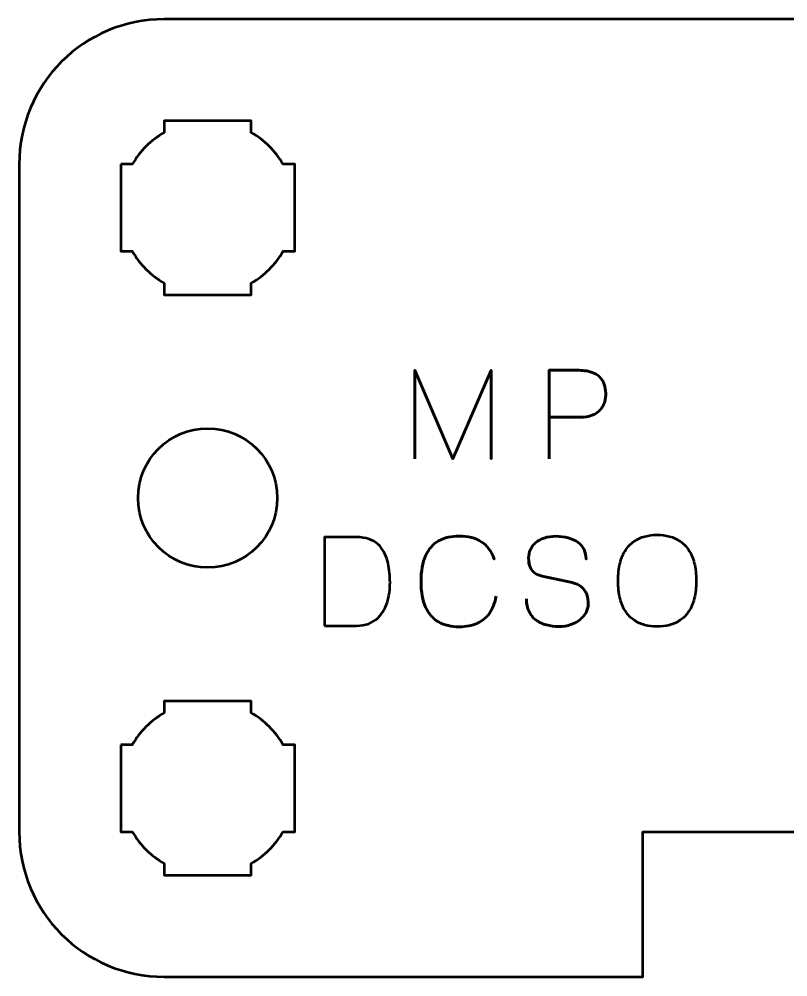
# Model space of a CAD drawing. Header units: centimetres. Extents: x -28.1 to 7.2, y -16.5 to -13.2.
# Drawn here: x -28.15 to -25.5, y -16.5 to -13.2 of the extents above; entities that cross this region are included whole.
import ezdxf

# ---------------------------------------------------------------- set-up
doc = ezdxf.new("R2010")
doc.units = ezdxf.units.CM
doc.header["$MEASUREMENT"] = 0
doc.layers.add('Layer 1', color=7, linetype='Continuous')

msp = doc.modelspace()

# ---------------------------------------------------------------- linework, layer by layer
at = {"layer": 'Layer 1', "lineweight": 53}
msp.add_ellipse((-27.5, -14.85), major_axis=(0, 0.24), ratio=1, dxfattribs=at)
for points, knots in [([(-28.15, -16), (-28.15, -16), (-28.15, -13.7), (-28.15, -13.7), (-28.15, -13.7), (-28.15, -13.42391), (-27.92609, -13.2), (-27.65, -13.2), (-27.65, -13.2), (-27.65, -13.2), (-23.35, -13.2), (-23.35, -13.2), (-23.35, -13.2), (-23.07391, -13.2), (-22.85, -13.42391), (-22.85, -13.7), (-22.85, -13.7), (-22.85, -13.7), (-22.85, -16), (-22.85, -16), (-22.85, -16), (-22.85, -16.27609), (-23.07391, -16.5), (-23.35, -16.5), (-23.35, -16.5), (-23.35, -16.5), (-24.99999, -16.49999), (-24.99999, -16.49999), (-24.99999, -16.49999), (-24.99999, -16.49999), (-24.99999, -16), (-24.99999, -16), (-24.99999, -16), (-24.99999, -16), (-25.99999, -16), (-25.99999, -16), (-25.99999, -16), (-25.99999, -16), (-25.99999, -16.49999), (-25.99999, -16.49999), (-25.99999, -16.49999), (-25.99999, -16.49999), (-27.65, -16.5), (-27.65, -16.5), (-27.65, -16.5), (-27.92609, -16.5), (-28.15, -16.27609), (-28.15, -16)], [0, 0, 0, 0, 0.0833333, 0.0833333, 0.0833333, 0.0833333, 0.1666667, 0.1666667, 0.1666667, 0.1666667, 0.25, 0.25, 0.25, 0.25, 0.3333333, 0.3333333, 0.3333333, 0.3333333, 0.4166667, 0.4166667, 0.4166667, 0.4166667, 0.5, 0.5, 0.5, 0.5, 0.5833333, 0.5833333, 0.5833333, 0.5833333, 0.6666667, 0.6666667, 0.6666667, 0.6666667, 0.75, 0.75, 0.75, 0.75, 0.8333333, 0.8333333, 0.8333333, 0.8333333, 0.9166667, 0.9166667, 0.9166667, 0.9166667, 1, 1, 1, 1]), ([(-27.8, -13.7), (-27.8, -13.7), (-27.75985, -13.7), (-27.75985, -13.7), (-27.75985, -13.7), (-27.7335, -13.65447), (-27.69553, -13.6165), (-27.65, -13.59015), (-27.65, -13.59015), (-27.65, -13.59015), (-27.65, -13.55), (-27.65, -13.55), (-27.65, -13.55), (-27.65, -13.55), (-27.5, -13.55), (-27.5, -13.55), (-27.5, -13.55), (-27.5, -13.55), (-27.35, -13.55), (-27.35, -13.55), (-27.35, -13.55), (-27.35, -13.55), (-27.35, -13.59015), (-27.35, -13.59015), (-27.35, -13.59015), (-27.30447, -13.6165), (-27.2665, -13.65447), (-27.24015, -13.7), (-27.24015, -13.7), (-27.24015, -13.7), (-27.2, -13.7), (-27.2, -13.7), (-27.2, -13.7), (-27.2, -13.7), (-27.2, -13.85), (-27.2, -13.85), (-27.2, -13.85), (-27.2, -13.85), (-27.2, -14), (-27.2, -14), (-27.2, -14), (-27.2, -14), (-27.24015, -14), (-27.24015, -14), (-27.24015, -14), (-27.2665, -14.04553), (-27.30447, -14.0835), (-27.35, -14.10985), (-27.35, -14.10985), (-27.35, -14.10985), (-27.35, -14.15), (-27.35, -14.15), (-27.35, -14.15), (-27.35, -14.15), (-27.5, -14.15), (-27.5, -14.15), (-27.5, -14.15), (-27.5, -14.15), (-27.65, -14.15), (-27.65, -14.15), (-27.65, -14.15), (-27.65, -14.15), (-27.65, -14.10985), (-27.65, -14.10985), (-27.65, -14.10985), (-27.69553, -14.0835), (-27.7335, -14.04553), (-27.75985, -14), (-27.75985, -14), (-27.75985, -14), (-27.8, -14), (-27.8, -14), (-27.8, -14), (-27.8, -14), (-27.8, -13.85), (-27.8, -13.85), (-27.8, -13.85), (-27.8, -13.85), (-27.8, -13.7), (-27.8, -13.7)], [0, 0, 0, 0, 0.05, 0.05, 0.05, 0.05, 0.1, 0.1, 0.1, 0.1, 0.15, 0.15, 0.15, 0.15, 0.2, 0.2, 0.2, 0.2, 0.25, 0.25, 0.25, 0.25, 0.3, 0.3, 0.3, 0.3, 0.35, 0.35, 0.35, 0.35, 0.4, 0.4, 0.4, 0.4, 0.45, 0.45, 0.45, 0.45, 0.5, 0.5, 0.5, 0.5, 0.55, 0.55, 0.55, 0.55, 0.6, 0.6, 0.6, 0.6, 0.65, 0.65, 0.65, 0.65, 0.7, 0.7, 0.7, 0.7, 0.75, 0.75, 0.75, 0.75, 0.8, 0.8, 0.8, 0.8, 0.85, 0.85, 0.85, 0.85, 0.9, 0.9, 0.9, 0.9, 0.95, 0.95, 0.95, 0.95, 1, 1, 1, 1]), ([(-27.8, -15.7), (-27.8, -15.7), (-27.75985, -15.7), (-27.75985, -15.7), (-27.75985, -15.7), (-27.7335, -15.65447), (-27.69553, -15.6165), (-27.65, -15.59015), (-27.65, -15.59015), (-27.65, -15.59015), (-27.65, -15.55), (-27.65, -15.55), (-27.65, -15.55), (-27.65, -15.55), (-27.5, -15.55), (-27.5, -15.55), (-27.5, -15.55), (-27.5, -15.55), (-27.35, -15.55), (-27.35, -15.55), (-27.35, -15.55), (-27.35, -15.55), (-27.35, -15.59015), (-27.35, -15.59015), (-27.35, -15.59015), (-27.30447, -15.6165), (-27.2665, -15.65447), (-27.24015, -15.7), (-27.24015, -15.7), (-27.24015, -15.7), (-27.2, -15.7), (-27.2, -15.7), (-27.2, -15.7), (-27.2, -15.7), (-27.2, -15.85), (-27.2, -15.85), (-27.2, -15.85), (-27.2, -15.85), (-27.2, -16), (-27.2, -16), (-27.2, -16), (-27.2, -16), (-27.24015, -16), (-27.24015, -16), (-27.24015, -16), (-27.2665, -16.04553), (-27.30447, -16.0835), (-27.35, -16.10985), (-27.35, -16.10985), (-27.35, -16.10985), (-27.35, -16.15), (-27.35, -16.15), (-27.35, -16.15), (-27.35, -16.15), (-27.5, -16.15), (-27.5, -16.15), (-27.5, -16.15), (-27.5, -16.15), (-27.65, -16.15), (-27.65, -16.15), (-27.65, -16.15), (-27.65, -16.15), (-27.65, -16.10985), (-27.65, -16.10985), (-27.65, -16.10985), (-27.69553, -16.0835), (-27.7335, -16.04553), (-27.75985, -16), (-27.75985, -16), (-27.75985, -16), (-27.8, -16), (-27.8, -16), (-27.8, -16), (-27.8, -16), (-27.8, -15.85), (-27.8, -15.85), (-27.8, -15.85), (-27.8, -15.85), (-27.8, -15.7), (-27.8, -15.7)], [0, 0, 0, 0, 0.05, 0.05, 0.05, 0.05, 0.1, 0.1, 0.1, 0.1, 0.15, 0.15, 0.15, 0.15, 0.2, 0.2, 0.2, 0.2, 0.25, 0.25, 0.25, 0.25, 0.3, 0.3, 0.3, 0.3, 0.35, 0.35, 0.35, 0.35, 0.4, 0.4, 0.4, 0.4, 0.45, 0.45, 0.45, 0.45, 0.5, 0.5, 0.5, 0.5, 0.55, 0.55, 0.55, 0.55, 0.6, 0.6, 0.6, 0.6, 0.65, 0.65, 0.65, 0.65, 0.7, 0.7, 0.7, 0.7, 0.75, 0.75, 0.75, 0.75, 0.8, 0.8, 0.8, 0.8, 0.85, 0.85, 0.85, 0.85, 0.9, 0.9, 0.9, 0.9, 0.95, 0.95, 0.95, 0.95, 1, 1, 1, 1])]:
    msp.add_open_spline(points, degree=3, knots=knots, dxfattribs=at)
at = {"layer": 'Layer 1', "color": 5, "lineweight": 53}
for points, knots in [([(-26.78596, -14.71494), (-26.78596, -14.71494), (-26.78596, -14.40972), (-26.78596, -14.40972), (-26.78596, -14.40972), (-26.78596, -14.40972), (-26.65473, -14.71494), (-26.65473, -14.71494), (-26.65473, -14.71494), (-26.65473, -14.71494), (-26.52307, -14.40972), (-26.52307, -14.40972), (-26.52307, -14.40972), (-26.52307, -14.40972), (-26.52307, -14.71494), (-26.52307, -14.71494), (-26.52307, -14.71494), (-26.52307, -14.71494), (-26.52307, -14.40972), (-26.52307, -14.40972), (-26.52307, -14.40972), (-26.52307, -14.40972), (-26.65473, -14.71494), (-26.65473, -14.71494), (-26.65473, -14.71494), (-26.65473, -14.71494), (-26.78596, -14.40972), (-26.78596, -14.40972), (-26.78596, -14.40972), (-26.78596, -14.40972), (-26.78596, -14.71494), (-26.78596, -14.71494)], [0, 0, 0, 0, 0.125, 0.125, 0.125, 0.125, 0.25, 0.25, 0.25, 0.25, 0.375, 0.375, 0.375, 0.375, 0.5, 0.5, 0.5, 0.5, 0.625, 0.625, 0.625, 0.625, 0.75, 0.75, 0.75, 0.75, 0.875, 0.875, 0.875, 0.875, 1, 1, 1, 1]), ([(-26.32326, -14.71494), (-26.32326, -14.71494), (-26.32326, -14.40972), (-26.32326, -14.40972), (-26.32326, -14.40972), (-26.32326, -14.40972), (-26.22589, -14.40972), (-26.22589, -14.40972), (-26.22589, -14.40972), (-26.20642, -14.40979), (-26.19041, -14.41198), (-26.17778, -14.41621), (-26.17778, -14.41621), (-26.16522, -14.42037), (-26.15534, -14.42616), (-26.14821, -14.4335), (-26.14821, -14.4335), (-26.14109, -14.44076), (-26.13601, -14.44909), (-26.1329, -14.45847), (-26.1329, -14.45847), (-26.12987, -14.46786), (-26.12811, -14.47766), (-26.12768, -14.48804), (-26.12768, -14.48804), (-26.12719, -14.49841), (-26.12839, -14.50857), (-26.13121, -14.51844), (-26.13121, -14.51844), (-26.1341, -14.52832), (-26.13897, -14.53728), (-26.14596, -14.54533), (-26.14596, -14.54533), (-26.15287, -14.55337), (-26.16225, -14.55979), (-26.17404, -14.56452), (-26.17404, -14.56452), (-26.18582, -14.56931), (-26.20042, -14.57171), (-26.21785, -14.57185), (-26.21785, -14.57185), (-26.21785, -14.57185), (-26.32326, -14.57185), (-26.32326, -14.57185), (-26.32326, -14.57185), (-26.32326, -14.57185), (-26.21785, -14.57185), (-26.21785, -14.57185), (-26.21785, -14.57185), (-26.20078, -14.57171), (-26.18631, -14.56931), (-26.1746, -14.56452), (-26.1746, -14.56452), (-26.16282, -14.55979), (-26.15343, -14.55337), (-26.14638, -14.54533), (-26.14638, -14.54533), (-26.13939, -14.53728), (-26.13438, -14.52832), (-26.13142, -14.51844), (-26.13142, -14.51844), (-26.12846, -14.50857), (-26.12719, -14.49841), (-26.12768, -14.48804), (-26.12768, -14.48804), (-26.12811, -14.47766), (-26.12987, -14.46786), (-26.13304, -14.45847), (-26.13304, -14.45847), (-26.13615, -14.44909), (-26.14137, -14.44076), (-26.1485, -14.4335), (-26.1485, -14.4335), (-26.15569, -14.42616), (-26.16557, -14.42037), (-26.17813, -14.41621), (-26.17813, -14.41621), (-26.19076, -14.41198), (-26.20663, -14.40979), (-26.22589, -14.40972), (-26.22589, -14.40972), (-26.22589, -14.40972), (-26.32326, -14.40972), (-26.32326, -14.40972), (-26.32326, -14.40972), (-26.32326, -14.40972), (-26.32326, -14.71494), (-26.32326, -14.71494)], [0, 0, 0, 0, 0.0454545, 0.0454545, 0.0454545, 0.0454545, 0.0909091, 0.0909091, 0.0909091, 0.0909091, 0.1363636, 0.1363636, 0.1363636, 0.1363636, 0.1818182, 0.1818182, 0.1818182, 0.1818182, 0.2272727, 0.2272727, 0.2272727, 0.2272727, 0.2727273, 0.2727273, 0.2727273, 0.2727273, 0.3181818, 0.3181818, 0.3181818, 0.3181818, 0.3636364, 0.3636364, 0.3636364, 0.3636364, 0.4090909, 0.4090909, 0.4090909, 0.4090909, 0.4545455, 0.4545455, 0.4545455, 0.4545455, 0.5, 0.5, 0.5, 0.5, 0.5454545, 0.5454545, 0.5454545, 0.5454545, 0.5909091, 0.5909091, 0.5909091, 0.5909091, 0.6363636, 0.6363636, 0.6363636, 0.6363636, 0.6818182, 0.6818182, 0.6818182, 0.6818182, 0.7272727, 0.7272727, 0.7272727, 0.7272727, 0.7727273, 0.7727273, 0.7727273, 0.7727273, 0.8181818, 0.8181818, 0.8181818, 0.8181818, 0.8636364, 0.8636364, 0.8636364, 0.8636364, 0.9090909, 0.9090909, 0.9090909, 0.9090909, 0.9545455, 0.9545455, 0.9545455, 0.9545455, 1, 1, 1, 1]), ([(-26.50551, -15.1878), (-26.51003, -15.212), (-26.51793, -15.23197), (-26.52901, -15.24763), (-26.52901, -15.24763), (-26.54015, -15.26323), (-26.55441, -15.2748), (-26.57176, -15.28235), (-26.57176, -15.28235), (-26.58905, -15.2899), (-26.60937, -15.29371), (-26.63251, -15.29364), (-26.63251, -15.29364), (-26.66066, -15.29371), (-26.68458, -15.28827), (-26.7042, -15.2772), (-26.7042, -15.2772), (-26.72381, -15.26619), (-26.73877, -15.24919), (-26.74907, -15.22612), (-26.74907, -15.22612), (-26.75937, -15.20304), (-26.76452, -15.17348), (-26.76459, -15.13743), (-26.76459, -15.13743), (-26.76452, -15.10152), (-26.75937, -15.07202), (-26.74907, -15.04895), (-26.74907, -15.04895), (-26.73877, -15.02588), (-26.72381, -15.00881), (-26.7042, -14.99773), (-26.7042, -14.99773), (-26.68458, -14.98665), (-26.66066, -14.98115), (-26.63251, -14.98122), (-26.63251, -14.98122), (-26.60238, -14.98115), (-26.57713, -14.98757), (-26.55681, -15.00048), (-26.55681, -15.00048), (-26.53656, -15.01339), (-26.52167, -15.03336), (-26.51229, -15.06038), (-26.51229, -15.06038), (-26.52167, -15.03336), (-26.53656, -15.01339), (-26.55681, -15.00048), (-26.55681, -15.00048), (-26.57713, -14.98757), (-26.60238, -14.98115), (-26.63251, -14.98122), (-26.63251, -14.98122), (-26.66066, -14.98115), (-26.68458, -14.98665), (-26.7042, -14.99773), (-26.7042, -14.99773), (-26.72381, -15.00881), (-26.73877, -15.02588), (-26.74907, -15.04895), (-26.74907, -15.04895), (-26.75937, -15.07202), (-26.76452, -15.10152), (-26.76459, -15.13743), (-26.76459, -15.13743), (-26.76452, -15.17348), (-26.75937, -15.20304), (-26.74907, -15.22612), (-26.74907, -15.22612), (-26.73877, -15.24919), (-26.72381, -15.26619), (-26.7042, -15.2772), (-26.7042, -15.2772), (-26.68458, -15.28827), (-26.66066, -15.29371), (-26.63251, -15.29364), (-26.63251, -15.29364), (-26.60937, -15.29371), (-26.58905, -15.2899), (-26.57176, -15.28235), (-26.57176, -15.28235), (-26.55441, -15.2748), (-26.54015, -15.26323), (-26.52901, -15.24763), (-26.52901, -15.24763), (-26.51793, -15.23197), (-26.51003, -15.212), (-26.50551, -15.1878)], [0, 0, 0, 0, 0.0454545, 0.0454545, 0.0454545, 0.0454545, 0.0909091, 0.0909091, 0.0909091, 0.0909091, 0.1363636, 0.1363636, 0.1363636, 0.1363636, 0.1818182, 0.1818182, 0.1818182, 0.1818182, 0.2272727, 0.2272727, 0.2272727, 0.2272727, 0.2727273, 0.2727273, 0.2727273, 0.2727273, 0.3181818, 0.3181818, 0.3181818, 0.3181818, 0.3636364, 0.3636364, 0.3636364, 0.3636364, 0.4090909, 0.4090909, 0.4090909, 0.4090909, 0.4545455, 0.4545455, 0.4545455, 0.4545455, 0.5, 0.5, 0.5, 0.5, 0.5454545, 0.5454545, 0.5454545, 0.5454545, 0.5909091, 0.5909091, 0.5909091, 0.5909091, 0.6363636, 0.6363636, 0.6363636, 0.6363636, 0.6818182, 0.6818182, 0.6818182, 0.6818182, 0.7272727, 0.7272727, 0.7272727, 0.7272727, 0.7727273, 0.7727273, 0.7727273, 0.7727273, 0.8181818, 0.8181818, 0.8181818, 0.8181818, 0.8636364, 0.8636364, 0.8636364, 0.8636364, 0.9090909, 0.9090909, 0.9090909, 0.9090909, 0.9545455, 0.9545455, 0.9545455, 0.9545455, 1, 1, 1, 1]), ([(-25.95052, -15.29279), (-25.93563, -15.29286), (-25.92152, -15.2911), (-25.90805, -15.28764), (-25.90805, -15.28764), (-25.89464, -15.28411), (-25.88237, -15.27861), (-25.87115, -15.27099), (-25.87115, -15.27099), (-25.85993, -15.26344), (-25.85019, -15.25349), (-25.84194, -15.24121), (-25.84194, -15.24121), (-25.83368, -15.22894), (-25.82733, -15.21405), (-25.82282, -15.19655), (-25.82282, -15.19655), (-25.81823, -15.17906), (-25.81597, -15.15866), (-25.8159, -15.13531), (-25.8159, -15.13531), (-25.81597, -15.11196), (-25.81823, -15.09157), (-25.82282, -15.074), (-25.82282, -15.074), (-25.82733, -15.05643), (-25.83368, -15.04147), (-25.84194, -15.02913), (-25.84194, -15.02913), (-25.85019, -15.01678), (-25.85993, -15.00676), (-25.87115, -14.99907), (-25.87115, -14.99907), (-25.88237, -14.99138), (-25.89464, -14.98581), (-25.90805, -14.98221), (-25.90805, -14.98221), (-25.92152, -14.97868), (-25.93563, -14.97692), (-25.95052, -14.97699), (-25.95052, -14.97699), (-25.96541, -14.97692), (-25.97952, -14.97868), (-25.993, -14.98221), (-25.993, -14.98221), (-26.0064, -14.98581), (-26.01868, -14.99138), (-26.0299, -14.99907), (-26.0299, -14.99907), (-26.04111, -15.00676), (-26.05085, -15.01678), (-26.05911, -15.02913), (-26.05911, -15.02913), (-26.06736, -15.04147), (-26.07371, -15.05643), (-26.07823, -15.074), (-26.07823, -15.074), (-26.08281, -15.09157), (-26.08507, -15.11196), (-26.08514, -15.13531), (-26.08514, -15.13531), (-26.08507, -15.15866), (-26.08281, -15.17906), (-26.07823, -15.19655), (-26.07823, -15.19655), (-26.07371, -15.21405), (-26.06736, -15.22894), (-26.05911, -15.24121), (-26.05911, -15.24121), (-26.05085, -15.25349), (-26.04111, -15.26344), (-26.0299, -15.27099), (-26.0299, -15.27099), (-26.01868, -15.27861), (-26.0064, -15.28411), (-25.993, -15.28764), (-25.993, -15.28764), (-25.97952, -15.2911), (-25.96541, -15.29286), (-25.95052, -15.29279)], [0, 0, 0, 0, 0.05, 0.05, 0.05, 0.05, 0.1, 0.1, 0.1, 0.1, 0.15, 0.15, 0.15, 0.15, 0.2, 0.2, 0.2, 0.2, 0.25, 0.25, 0.25, 0.25, 0.3, 0.3, 0.3, 0.3, 0.35, 0.35, 0.35, 0.35, 0.4, 0.4, 0.4, 0.4, 0.45, 0.45, 0.45, 0.45, 0.5, 0.5, 0.5, 0.5, 0.55, 0.55, 0.55, 0.55, 0.6, 0.6, 0.6, 0.6, 0.65, 0.65, 0.65, 0.65, 0.7, 0.7, 0.7, 0.7, 0.75, 0.75, 0.75, 0.75, 0.8, 0.8, 0.8, 0.8, 0.85, 0.85, 0.85, 0.85, 0.9, 0.9, 0.9, 0.9, 0.95, 0.95, 0.95, 0.95, 1, 1, 1, 1]), ([(-25.95052, -15.29279), (-25.93563, -15.29286), (-25.92152, -15.2911), (-25.90805, -15.28764), (-25.90805, -15.28764), (-25.89464, -15.28411), (-25.88237, -15.27861), (-25.87115, -15.27099), (-25.87115, -15.27099), (-25.85993, -15.26344), (-25.85019, -15.25349), (-25.84194, -15.24121), (-25.84194, -15.24121), (-25.83368, -15.22894), (-25.82733, -15.21405), (-25.82282, -15.19655), (-25.82282, -15.19655), (-25.81823, -15.17906), (-25.81597, -15.15866), (-25.8159, -15.13531), (-25.8159, -15.13531), (-25.81597, -15.11196), (-25.81823, -15.09157), (-25.82282, -15.074), (-25.82282, -15.074), (-25.82733, -15.05643), (-25.83368, -15.04147), (-25.84194, -15.02913), (-25.84194, -15.02913), (-25.85019, -15.01678), (-25.85993, -15.00676), (-25.87115, -14.99907), (-25.87115, -14.99907), (-25.88237, -14.99138), (-25.89464, -14.98581), (-25.90805, -14.98221), (-25.90805, -14.98221), (-25.92152, -14.97868), (-25.93563, -14.97692), (-25.95052, -14.97699), (-25.95052, -14.97699), (-25.96541, -14.97692), (-25.97952, -14.97868), (-25.993, -14.98221), (-25.993, -14.98221), (-26.0064, -14.98581), (-26.01868, -14.99138), (-26.0299, -14.99907), (-26.0299, -14.99907), (-26.04111, -15.00676), (-26.05085, -15.01678), (-26.05911, -15.02913), (-26.05911, -15.02913), (-26.06736, -15.04147), (-26.07371, -15.05643), (-26.07823, -15.074), (-26.07823, -15.074), (-26.08281, -15.09157), (-26.08507, -15.11196), (-26.08514, -15.13531), (-26.08514, -15.13531), (-26.08507, -15.15866), (-26.08281, -15.17906), (-26.07823, -15.19655), (-26.07823, -15.19655), (-26.07371, -15.21405), (-26.06736, -15.22894), (-26.05911, -15.24121), (-26.05911, -15.24121), (-26.05085, -15.25349), (-26.04111, -15.26344), (-26.0299, -15.27099), (-26.0299, -15.27099), (-26.01868, -15.27861), (-26.0064, -15.28411), (-25.993, -15.28764), (-25.993, -15.28764), (-25.97952, -15.2911), (-25.96541, -15.29286), (-25.95052, -15.29279)], [0, 0, 0, 0, 0.05, 0.05, 0.05, 0.05, 0.1, 0.1, 0.1, 0.1, 0.15, 0.15, 0.15, 0.15, 0.2, 0.2, 0.2, 0.2, 0.25, 0.25, 0.25, 0.25, 0.3, 0.3, 0.3, 0.3, 0.35, 0.35, 0.35, 0.35, 0.4, 0.4, 0.4, 0.4, 0.45, 0.45, 0.45, 0.45, 0.5, 0.5, 0.5, 0.5, 0.55, 0.55, 0.55, 0.55, 0.6, 0.6, 0.6, 0.6, 0.65, 0.65, 0.65, 0.65, 0.7, 0.7, 0.7, 0.7, 0.75, 0.75, 0.75, 0.75, 0.8, 0.8, 0.8, 0.8, 0.85, 0.85, 0.85, 0.85, 0.9, 0.9, 0.9, 0.9, 0.95, 0.95, 0.95, 0.95, 1, 1, 1, 1]), ([(-27.09733, -15.29025), (-27.09733, -15.29025), (-27.09733, -14.98503), (-27.09733, -14.98503), (-27.09733, -14.98503), (-27.09733, -14.98503), (-26.98726, -14.98503), (-26.98726, -14.98503), (-26.98726, -14.98503), (-26.97054, -14.9851), (-26.95608, -14.98729), (-26.94387, -14.99159), (-26.94387, -14.99159), (-26.93174, -14.99589), (-26.92144, -15.00182), (-26.91311, -15.0093), (-26.91311, -15.0093), (-26.90472, -15.01685), (-26.89794, -15.02553), (-26.89265, -15.03526), (-26.89265, -15.03526), (-26.88736, -15.04507), (-26.88327, -15.05551), (-26.88037, -15.06659), (-26.88037, -15.06659), (-26.87748, -15.0776), (-26.87544, -15.08882), (-26.87417, -15.10017), (-26.87417, -15.10017), (-26.8729, -15.11153), (-26.87205, -15.12254), (-26.8717, -15.13319), (-26.8717, -15.13319), (-26.8712, -15.14385), (-26.87155, -15.15507), (-26.87268, -15.16685), (-26.87268, -15.16685), (-26.87381, -15.17863), (-26.87593, -15.19041), (-26.8791, -15.20213), (-26.8791, -15.20213), (-26.88221, -15.21384), (-26.88665, -15.22499), (-26.89237, -15.2355), (-26.89237, -15.2355), (-26.89801, -15.24608), (-26.90521, -15.25547), (-26.91382, -15.26365), (-26.91382, -15.26365), (-26.9225, -15.27184), (-26.93287, -15.27833), (-26.945, -15.28305), (-26.945, -15.28305), (-26.95714, -15.28778), (-26.97125, -15.29018), (-26.98726, -15.29025), (-26.98726, -15.29025), (-26.98726, -15.29025), (-27.09733, -15.29025), (-27.09733, -15.29025)], [0, 0, 0, 0, 0.0666667, 0.0666667, 0.0666667, 0.0666667, 0.1333333, 0.1333333, 0.1333333, 0.1333333, 0.2, 0.2, 0.2, 0.2, 0.2666667, 0.2666667, 0.2666667, 0.2666667, 0.3333333, 0.3333333, 0.3333333, 0.3333333, 0.4, 0.4, 0.4, 0.4, 0.4666667, 0.4666667, 0.4666667, 0.4666667, 0.5333333, 0.5333333, 0.5333333, 0.5333333, 0.6, 0.6, 0.6, 0.6, 0.6666667, 0.6666667, 0.6666667, 0.6666667, 0.7333333, 0.7333333, 0.7333333, 0.7333333, 0.8, 0.8, 0.8, 0.8, 0.8666667, 0.8666667, 0.8666667, 0.8666667, 0.9333333, 0.9333333, 0.9333333, 0.9333333, 1, 1, 1, 1]), ([(-27.09733, -15.29025), (-27.09733, -15.29025), (-27.09733, -14.98503), (-27.09733, -14.98503), (-27.09733, -14.98503), (-27.09733, -14.98503), (-26.98726, -14.98503), (-26.98726, -14.98503), (-26.98726, -14.98503), (-26.97054, -14.9851), (-26.95608, -14.98729), (-26.94387, -14.99159), (-26.94387, -14.99159), (-26.93174, -14.99589), (-26.92144, -15.00182), (-26.91311, -15.0093), (-26.91311, -15.0093), (-26.90472, -15.01685), (-26.89794, -15.02553), (-26.89265, -15.03526), (-26.89265, -15.03526), (-26.88736, -15.04507), (-26.88327, -15.05551), (-26.88037, -15.06659), (-26.88037, -15.06659), (-26.87748, -15.0776), (-26.87544, -15.08882), (-26.87417, -15.10017), (-26.87417, -15.10017), (-26.8729, -15.11153), (-26.87205, -15.12254), (-26.8717, -15.13319), (-26.8717, -15.13319), (-26.8712, -15.14385), (-26.87155, -15.15507), (-26.87268, -15.16685), (-26.87268, -15.16685), (-26.87381, -15.17863), (-26.87593, -15.19041), (-26.8791, -15.20213), (-26.8791, -15.20213), (-26.88221, -15.21384), (-26.88665, -15.22499), (-26.89237, -15.2355), (-26.89237, -15.2355), (-26.89801, -15.24608), (-26.90521, -15.25547), (-26.91382, -15.26365), (-26.91382, -15.26365), (-26.9225, -15.27184), (-26.93287, -15.27833), (-26.945, -15.28305), (-26.945, -15.28305), (-26.95714, -15.28778), (-26.97125, -15.29018), (-26.98726, -15.29025), (-26.98726, -15.29025), (-26.98726, -15.29025), (-27.09733, -15.29025), (-27.09733, -15.29025)], [0, 0, 0, 0, 0.0666667, 0.0666667, 0.0666667, 0.0666667, 0.1333333, 0.1333333, 0.1333333, 0.1333333, 0.2, 0.2, 0.2, 0.2, 0.2666667, 0.2666667, 0.2666667, 0.2666667, 0.3333333, 0.3333333, 0.3333333, 0.3333333, 0.4, 0.4, 0.4, 0.4, 0.4666667, 0.4666667, 0.4666667, 0.4666667, 0.5333333, 0.5333333, 0.5333333, 0.5333333, 0.6, 0.6, 0.6, 0.6, 0.6666667, 0.6666667, 0.6666667, 0.6666667, 0.7333333, 0.7333333, 0.7333333, 0.7333333, 0.8, 0.8, 0.8, 0.8, 0.8666667, 0.8666667, 0.8666667, 0.8666667, 0.9333333, 0.9333333, 0.9333333, 0.9333333, 1, 1, 1, 1]), ([(-26.40137, -15.19796), (-26.40123, -15.21483), (-26.39827, -15.22929), (-26.39234, -15.24136), (-26.39234, -15.24136), (-26.38648, -15.25335), (-26.3783, -15.26316), (-26.368, -15.27078), (-26.368, -15.27078), (-26.35763, -15.27833), (-26.3457, -15.2839), (-26.33223, -15.2875), (-26.33223, -15.2875), (-26.31882, -15.29103), (-26.30443, -15.29279), (-26.28919, -15.29279), (-26.28919, -15.29279), (-26.27381, -15.29272), (-26.25998, -15.29046), (-26.24763, -15.28616), (-26.24763, -15.28616), (-26.23535, -15.28185), (-26.22484, -15.27607), (-26.21602, -15.2688), (-26.21602, -15.2688), (-26.20727, -15.26153), (-26.2005, -15.25342), (-26.1957, -15.24439), (-26.1957, -15.24439), (-26.1909, -15.23536), (-26.18836, -15.22612), (-26.18801, -15.21659), (-26.18801, -15.21659), (-26.18759, -15.2041), (-26.18942, -15.19267), (-26.19344, -15.18237), (-26.19344, -15.18237), (-26.19747, -15.17207), (-26.20368, -15.16346), (-26.21207, -15.15641), (-26.21207, -15.15641), (-26.2204, -15.14935), (-26.23091, -15.14441), (-26.24347, -15.14166), (-26.24347, -15.14166), (-26.24347, -15.14166), (-26.34718, -15.11922), (-26.34718, -15.11922), (-26.34718, -15.11922), (-26.35692, -15.11718), (-26.36532, -15.11372), (-26.37223, -15.10892), (-26.37223, -15.10892), (-26.37915, -15.10406), (-26.38451, -15.09735), (-26.38818, -15.08874), (-26.38818, -15.08874), (-26.39185, -15.08021), (-26.39375, -15.06934), (-26.39375, -15.05615), (-26.39375, -15.05615), (-26.39375, -15.04613), (-26.3917, -15.03668), (-26.38754, -15.02779), (-26.38754, -15.02779), (-26.38345, -15.0189), (-26.37738, -15.01106), (-26.36941, -15.00415), (-26.36941, -15.00415), (-26.36144, -14.99731), (-26.35156, -14.99194), (-26.33985, -14.98806), (-26.33985, -14.98806), (-26.32806, -14.98411), (-26.31459, -14.98214), (-26.29935, -14.98207), (-26.29935, -14.98207), (-26.28404, -14.98207), (-26.27, -14.98383), (-26.25716, -14.98736), (-26.25716, -14.98736), (-26.24439, -14.99089), (-26.23331, -14.99597), (-26.224, -15.00274), (-26.224, -15.00274), (-26.21468, -15.00951), (-26.20749, -15.01784), (-26.20255, -15.02757), (-26.20255, -15.02757), (-26.19761, -15.03738), (-26.19528, -15.0486), (-26.19563, -15.06123), (-26.19563, -15.06123), (-26.19528, -15.0486), (-26.19761, -15.03738), (-26.20255, -15.02757), (-26.20255, -15.02757), (-26.20749, -15.01784), (-26.21468, -15.00951), (-26.224, -15.00274), (-26.224, -15.00274), (-26.23331, -14.99597), (-26.24439, -14.99089), (-26.25716, -14.98736), (-26.25716, -14.98736), (-26.27, -14.98383), (-26.28404, -14.98207), (-26.29935, -14.98207), (-26.29935, -14.98207), (-26.31459, -14.98214), (-26.32806, -14.98411), (-26.33985, -14.98806), (-26.33985, -14.98806), (-26.35156, -14.99194), (-26.36144, -14.99731), (-26.36941, -15.00415), (-26.36941, -15.00415), (-26.37738, -15.01106), (-26.38345, -15.0189), (-26.38754, -15.02779), (-26.38754, -15.02779), (-26.3917, -15.03668), (-26.39375, -15.04613), (-26.39375, -15.05615), (-26.39375, -15.05615), (-26.39375, -15.06934), (-26.39192, -15.08021), (-26.38839, -15.08867), (-26.38839, -15.08867), (-26.38479, -15.09721), (-26.3795, -15.10384), (-26.37258, -15.10871), (-26.37258, -15.10871), (-26.36567, -15.11351), (-26.3572, -15.11704), (-26.34718, -15.11922), (-26.34718, -15.11922), (-26.34718, -15.11922), (-26.24347, -15.14166), (-26.24347, -15.14166), (-26.24347, -15.14166), (-26.23063, -15.14441), (-26.22004, -15.14935), (-26.21172, -15.15641), (-26.21172, -15.15641), (-26.20332, -15.16346), (-26.19718, -15.17207), (-26.19323, -15.18237), (-26.19323, -15.18237), (-26.18935, -15.19267), (-26.18759, -15.2041), (-26.18801, -15.21659), (-26.18801, -15.21659), (-26.18836, -15.22612), (-26.1909, -15.23536), (-26.1957, -15.24439), (-26.1957, -15.24439), (-26.2005, -15.25342), (-26.20727, -15.26153), (-26.21602, -15.2688), (-26.21602, -15.2688), (-26.22484, -15.27607), (-26.23535, -15.28185), (-26.24763, -15.28616), (-26.24763, -15.28616), (-26.25998, -15.29046), (-26.27381, -15.29272), (-26.28919, -15.29279), (-26.28919, -15.29279), (-26.30443, -15.29279), (-26.31882, -15.29103), (-26.33223, -15.2875), (-26.33223, -15.2875), (-26.3457, -15.2839), (-26.35763, -15.27833), (-26.368, -15.27078), (-26.368, -15.27078), (-26.3783, -15.26316), (-26.38648, -15.25335), (-26.39234, -15.24136), (-26.39234, -15.24136), (-26.39827, -15.22929), (-26.40123, -15.21483), (-26.40137, -15.19796)], [0, 0, 0, 0, 0.0217391, 0.0217391, 0.0217391, 0.0217391, 0.0434783, 0.0434783, 0.0434783, 0.0434783, 0.0652174, 0.0652174, 0.0652174, 0.0652174, 0.0869565, 0.0869565, 0.0869565, 0.0869565, 0.1086957, 0.1086957, 0.1086957, 0.1086957, 0.1304348, 0.1304348, 0.1304348, 0.1304348, 0.1521739, 0.1521739, 0.1521739, 0.1521739, 0.173913, 0.173913, 0.173913, 0.173913, 0.1956522, 0.1956522, 0.1956522, 0.1956522, 0.2173913, 0.2173913, 0.2173913, 0.2173913, 0.2391304, 0.2391304, 0.2391304, 0.2391304, 0.2608696, 0.2608696, 0.2608696, 0.2608696, 0.2826087, 0.2826087, 0.2826087, 0.2826087, 0.3043478, 0.3043478, 0.3043478, 0.3043478, 0.326087, 0.326087, 0.326087, 0.326087, 0.3478261, 0.3478261, 0.3478261, 0.3478261, 0.3695652, 0.3695652, 0.3695652, 0.3695652, 0.3913043, 0.3913043, 0.3913043, 0.3913043, 0.4130435, 0.4130435, 0.4130435, 0.4130435, 0.4347826, 0.4347826, 0.4347826, 0.4347826, 0.4565217, 0.4565217, 0.4565217, 0.4565217, 0.4782609, 0.4782609, 0.4782609, 0.4782609, 0.5, 0.5, 0.5, 0.5, 0.5217391, 0.5217391, 0.5217391, 0.5217391, 0.5434783, 0.5434783, 0.5434783, 0.5434783, 0.5652174, 0.5652174, 0.5652174, 0.5652174, 0.5869565, 0.5869565, 0.5869565, 0.5869565, 0.6086957, 0.6086957, 0.6086957, 0.6086957, 0.6304348, 0.6304348, 0.6304348, 0.6304348, 0.6521739, 0.6521739, 0.6521739, 0.6521739, 0.673913, 0.673913, 0.673913, 0.673913, 0.6956522, 0.6956522, 0.6956522, 0.6956522, 0.7173913, 0.7173913, 0.7173913, 0.7173913, 0.7391304, 0.7391304, 0.7391304, 0.7391304, 0.7608696, 0.7608696, 0.7608696, 0.7608696, 0.7826087, 0.7826087, 0.7826087, 0.7826087, 0.8043478, 0.8043478, 0.8043478, 0.8043478, 0.826087, 0.826087, 0.826087, 0.826087, 0.8478261, 0.8478261, 0.8478261, 0.8478261, 0.8695652, 0.8695652, 0.8695652, 0.8695652, 0.8913043, 0.8913043, 0.8913043, 0.8913043, 0.9130435, 0.9130435, 0.9130435, 0.9130435, 0.9347826, 0.9347826, 0.9347826, 0.9347826, 0.9565217, 0.9565217, 0.9565217, 0.9565217, 0.9782609, 0.9782609, 0.9782609, 0.9782609, 1, 1, 1, 1])]:
    msp.add_open_spline(points, degree=3, knots=knots, dxfattribs=at)

doc.saveas('drawing.dxf')
